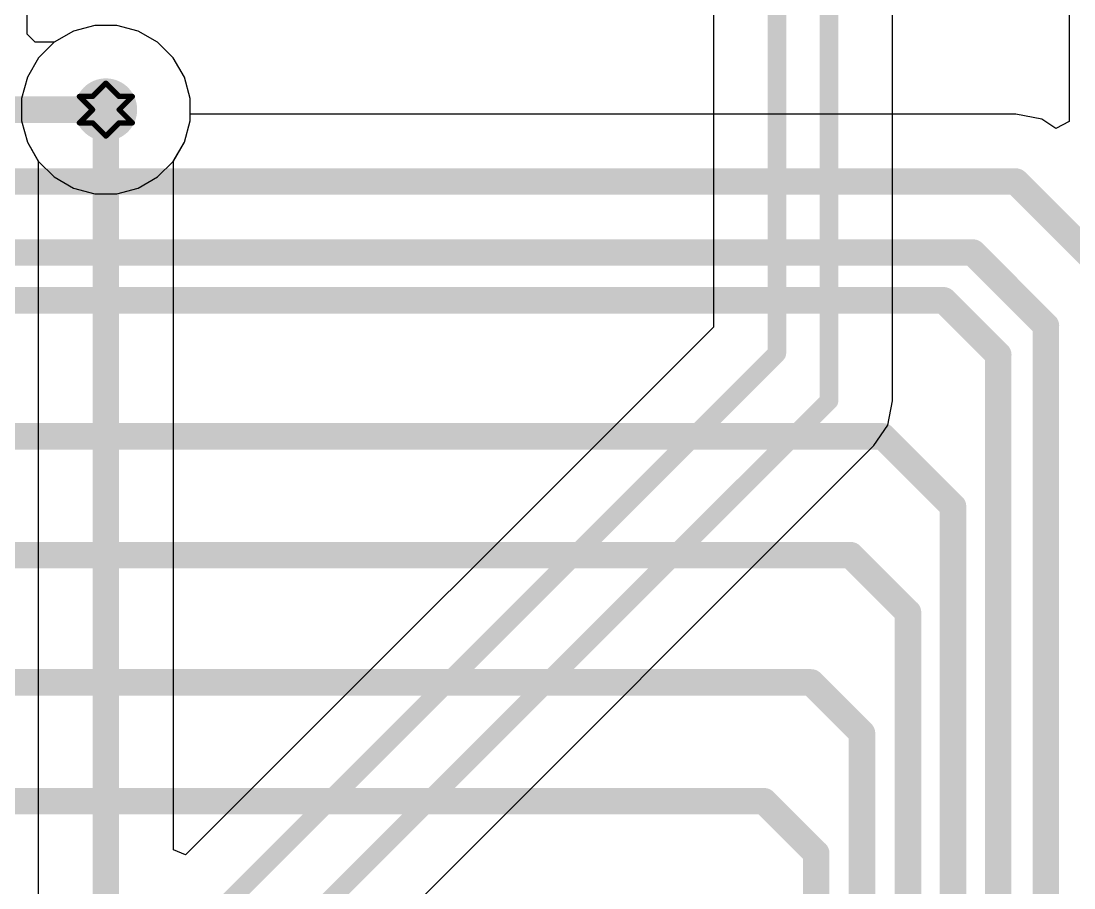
# Model space of a CAD drawing. Header units: inches. Extents: x -3 to 5437, y -3 to 5435.
# Drawn here: x 98.22 to 108.32, y 66.4 to 74.71 of the extents above; entities that cross this region are included whole.
import ezdxf

# ---------------------------------------------------------------- set-up
doc = ezdxf.new("R2010")
doc.units = ezdxf.units.IN
for name, color, linetype in [('Bottom Layer', 5, 'Continuous'), ('Drill Drawing', 1, 'Continuous'), ('GND', 16, 'Continuous'), ('PWR', 76, 'Continuous'), ('Top Layer', 1, 'Continuous'), ('Via Holes', 16, 'Continuous')]:
    doc.layers.add(name, color=color, linetype=linetype)

msp = doc.modelspace()

# ---------------------------------------------------------------- hatches: boundary and pattern name
at = {"layer": 'Bottom Layer'}
h = msp.add_hatch(color=5, dxfattribs=at)
edge = h.paths.add_edge_path()
edge.add_arc((99.035, 73.863), 0.3, 0, 360)
at = {"layer": 'GND'}
h = msp.add_hatch(color=16, dxfattribs=at)
edge = h.paths.add_edge_path()
edge.add_arc((99.035, 73.863), 0.3, 0, 360)
at = {"layer": 'PWR'}
h = msp.add_hatch(color=76, dxfattribs=at)
edge = h.paths.add_edge_path()
edge.add_arc((99.035, 73.863), 0.3, 0, 360)
at = {"layer": 'Top Layer'}
h = msp.add_hatch(color=1, dxfattribs=at)
edge = h.paths.add_edge_path()
edge.add_arc((99.035, 73.863), 0.3, 0, 360)
at = {"layer": 'Via Holes'}
h = msp.add_hatch(color=7, dxfattribs=at)
edge = h.paths.add_edge_path()
edge.add_arc((99.035, 73.863), 0.15, 0, 360)

# ---------------------------------------------------------------- linework, layer by layer
at = {"layer": 'Bottom Layer'}
for p, q in [((98.281, 74.587), (98.281, 82.202)), ((108.272, 76.684), (108.272, 73.749)), ((98.928, 74.671), (98.723, 74.616)), ((99.141, 74.671), (98.928, 74.671)), ((99.346, 74.616), (99.141, 74.671)), ((98.357, 74.511), (98.281, 74.587)), ((98.723, 74.616), (98.54, 74.511)), ((99.531, 74.51), (99.346, 74.616)), ((98.54, 74.511), (98.357, 74.511)), ((99.681, 74.359), (99.531, 74.51)), ((99.788, 74.175), (99.681, 74.359)), ((99.843, 73.97), (99.788, 74.175)), ((99.843, 73.82), (99.843, 73.97)), ((107.763, 73.82), (99.843, 73.82)), ((108.01, 73.771), (107.763, 73.82)), ((108.145, 73.681), (108.01, 73.771)), ((108.272, 73.749), (108.145, 73.681))]:
    msp.add_line(p, q, dxfattribs=at)
for points in [[(98.089, 73.863, 0.254, 0.254, 0), (99.035, 73.863, 0.254, 0.254, 0)], [(96.215, 73.173, 0.254, 0.254, 0), (107.763, 73.173, 0.254, 0.254, 0)], [(107.763, 73.173, 0.254, 0.254, 0), (108.488, 72.448, 0.254, 0.254, 0)], [(95.768, 72.492, 0.254, 0.254, 0), (107.35, 72.492, 0.254, 0.254, 0)], [(107.35, 72.492, 0.254, 0.254, 0), (108.05, 71.791, 0.254, 0.254, 0)], [(95.957, 72.034, 0.254, 0.254, 0), (107.071, 72.034, 0.254, 0.254, 0)], [(107.071, 72.034, 0.254, 0.254, 0), (107.593, 71.512, 0.254, 0.254, 0)], [(108.05, 63.013, 0.254, 0.254, 0), (108.05, 71.791, 0.254, 0.254, 0)], [(107.593, 62.508, 0.254, 0.254, 0), (107.593, 71.512, 0.254, 0.254, 0)], [(97.18, 70.729, 0.254, 0.254, 0), (106.487, 70.729, 0.254, 0.254, 0)], [(106.487, 70.729, 0.254, 0.254, 0), (107.159, 70.057, 0.254, 0.254, 0)], [(107.159, 54.051, 0.254, 0.254, 0), (107.159, 70.057, 0.254, 0.254, 0)], [(97.221, 69.589, 0.254, 0.254, 0), (106.179, 69.589, 0.254, 0.254, 0)], [(106.179, 69.589, 0.254, 0.254, 0), (106.727, 69.041, 0.254, 0.254, 0)], [(106.727, 54.051, 0.254, 0.254, 0), (106.727, 69.041, 0.254, 0.254, 0)], [(97.18, 68.369, 0.254, 0.254, 0), (105.799, 68.369, 0.254, 0.254, 0)], [(105.799, 68.369, 0.254, 0.254, 0), (106.287, 67.881, 0.254, 0.254, 0)], [(106.287, 54.051, 0.254, 0.254, 0), (106.287, 67.881, 0.254, 0.254, 0)], [(97.18, 67.229, 0.254, 0.254, 0), (105.348, 67.229, 0.254, 0.254, 0)], [(105.348, 67.229, 0.254, 0.254, 0), (105.847, 66.73, 0.254, 0.254, 0)], [(105.847, 54.051, 0.254, 0.254, 0), (105.847, 66.73, 0.254, 0.254, 0)]]:
    msp.add_lwpolyline(points, format="xyseb", dxfattribs=at)
for points in [[(98.971, 73.863, 0.127, 0.127, 1), (99.098, 73.863, 0.127, 0.127, 1)], [(107.699, 73.173, 0.127, 0.127, 1), (107.826, 73.173, 0.127, 0.127, 1)], [(107.699, 73.173, 0.127, 0.127, 1), (107.826, 73.173, 0.127, 0.127, 1)], [(107.287, 72.492, 0.127, 0.127, 1), (107.414, 72.492, 0.127, 0.127, 1)], [(107.287, 72.492, 0.127, 0.127, 1), (107.414, 72.492, 0.127, 0.127, 1)], [(107.007, 72.034, 0.127, 0.127, 1), (107.134, 72.034, 0.127, 0.127, 1)], [(107.007, 72.034, 0.127, 0.127, 1), (107.134, 72.034, 0.127, 0.127, 1)], [(107.987, 71.791, 0.127, 0.127, 1), (108.114, 71.791, 0.127, 0.127, 1)], [(107.987, 71.791, 0.127, 0.127, 1), (108.114, 71.791, 0.127, 0.127, 1)], [(107.53, 71.512, 0.127, 0.127, 1), (107.657, 71.512, 0.127, 0.127, 1)], [(107.53, 71.512, 0.127, 0.127, 1), (107.657, 71.512, 0.127, 0.127, 1)], [(106.423, 70.729, 0.127, 0.127, 1), (106.55, 70.729, 0.127, 0.127, 1)], [(106.423, 70.729, 0.127, 0.127, 1), (106.55, 70.729, 0.127, 0.127, 1)], [(107.096, 70.057, 0.127, 0.127, 1), (107.223, 70.057, 0.127, 0.127, 1)], [(107.096, 70.057, 0.127, 0.127, 1), (107.223, 70.057, 0.127, 0.127, 1)], [(106.115, 69.589, 0.127, 0.127, 1), (106.242, 69.589, 0.127, 0.127, 1)], [(106.115, 69.589, 0.127, 0.127, 1), (106.242, 69.589, 0.127, 0.127, 1)], [(106.664, 69.041, 0.127, 0.127, 1), (106.791, 69.041, 0.127, 0.127, 1)], [(106.664, 69.041, 0.127, 0.127, 1), (106.791, 69.041, 0.127, 0.127, 1)], [(105.735, 68.369, 0.127, 0.127, 1), (105.862, 68.369, 0.127, 0.127, 1)], [(105.735, 68.369, 0.127, 0.127, 1), (105.862, 68.369, 0.127, 0.127, 1)], [(106.223, 67.881, 0.127, 0.127, 1), (106.35, 67.881, 0.127, 0.127, 1)], [(106.223, 67.881, 0.127, 0.127, 1), (106.35, 67.881, 0.127, 0.127, 1)], [(105.284, 67.229, 0.127, 0.127, 1), (105.411, 67.229, 0.127, 0.127, 1)], [(105.284, 67.229, 0.127, 0.127, 1), (105.411, 67.229, 0.127, 0.127, 1)], [(105.784, 66.73, 0.127, 0.127, 1), (105.911, 66.73, 0.127, 0.127, 1)], [(105.784, 66.73, 0.127, 0.127, 1), (105.911, 66.73, 0.127, 0.127, 1)]]:
    msp.add_lwpolyline(points, format="xyseb", close=True, dxfattribs=at)
at = {"layer": 'Drill Drawing'}
for points in [[(98.908, 73.99, 0.0508, 0.0508, 0), (99.035, 74.117, 0.0508, 0.0508, 0)], [(99.035, 74.117, 0.0508, 0.0508, 0), (99.162, 73.99, 0.0508, 0.0508, 0)], [(98.781, 73.99, 0.0508, 0.0508, 0), (98.908, 73.863, 0.0508, 0.0508, 0)], [(98.781, 73.99, 0.0508, 0.0508, 0), (98.908, 73.99, 0.0508, 0.0508, 0)], [(99.162, 73.99, 0.0508, 0.0508, 0), (99.289, 73.99, 0.0508, 0.0508, 0)], [(99.162, 73.863, 0.0508, 0.0508, 0), (99.289, 73.99, 0.0508, 0.0508, 0)], [(98.781, 73.736, 0.0508, 0.0508, 0), (98.908, 73.863, 0.0508, 0.0508, 0)], [(99.162, 73.863, 0.0508, 0.0508, 0), (99.289, 73.736, 0.0508, 0.0508, 0)], [(98.781, 73.736, 0.0508, 0.0508, 0), (98.908, 73.736, 0.0508, 0.0508, 0)], [(98.908, 73.736, 0.0508, 0.0508, 0), (99.035, 73.609, 0.0508, 0.0508, 0)], [(99.035, 73.609, 0.0508, 0.0508, 0), (99.162, 73.736, 0.0508, 0.0508, 0)], [(99.162, 73.736, 0.0508, 0.0508, 0), (99.289, 73.736, 0.0508, 0.0508, 0)]]:
    msp.add_lwpolyline(points, format="xyseb", dxfattribs=at)
for points in [[(99.022, 74.117, 0.0254, 0.0254, 1), (99.047, 74.117, 0.0254, 0.0254, 1)], [(99.022, 74.117, 0.0254, 0.0254, 1), (99.047, 74.117, 0.0254, 0.0254, 1)], [(98.768, 73.99, 0.0254, 0.0254, 1), (98.793, 73.99, 0.0254, 0.0254, 1)], [(98.768, 73.99, 0.0254, 0.0254, 1), (98.793, 73.99, 0.0254, 0.0254, 1)], [(98.895, 73.99, 0.0254, 0.0254, 1), (98.92, 73.99, 0.0254, 0.0254, 1)], [(98.895, 73.99, 0.0254, 0.0254, 1), (98.92, 73.99, 0.0254, 0.0254, 1)], [(99.149, 73.99, 0.0254, 0.0254, 1), (99.174, 73.99, 0.0254, 0.0254, 1)], [(99.149, 73.99, 0.0254, 0.0254, 1), (99.174, 73.99, 0.0254, 0.0254, 1)], [(99.276, 73.99, 0.0254, 0.0254, 1), (99.301, 73.99, 0.0254, 0.0254, 1)], [(99.276, 73.99, 0.0254, 0.0254, 1), (99.301, 73.99, 0.0254, 0.0254, 1)], [(98.895, 73.863, 0.0254, 0.0254, 1), (98.92, 73.863, 0.0254, 0.0254, 1)], [(98.895, 73.863, 0.0254, 0.0254, 1), (98.92, 73.863, 0.0254, 0.0254, 1)], [(99.149, 73.863, 0.0254, 0.0254, 1), (99.174, 73.863, 0.0254, 0.0254, 1)], [(99.149, 73.863, 0.0254, 0.0254, 1), (99.174, 73.863, 0.0254, 0.0254, 1)], [(98.768, 73.736, 0.0254, 0.0254, 1), (98.793, 73.736, 0.0254, 0.0254, 1)], [(98.768, 73.736, 0.0254, 0.0254, 1), (98.793, 73.736, 0.0254, 0.0254, 1)], [(98.895, 73.736, 0.0254, 0.0254, 1), (98.92, 73.736, 0.0254, 0.0254, 1)], [(98.895, 73.736, 0.0254, 0.0254, 1), (98.92, 73.736, 0.0254, 0.0254, 1)], [(99.149, 73.736, 0.0254, 0.0254, 1), (99.174, 73.736, 0.0254, 0.0254, 1)], [(99.149, 73.736, 0.0254, 0.0254, 1), (99.174, 73.736, 0.0254, 0.0254, 1)], [(99.276, 73.736, 0.0254, 0.0254, 1), (99.301, 73.736, 0.0254, 0.0254, 1)], [(99.276, 73.736, 0.0254, 0.0254, 1), (99.301, 73.736, 0.0254, 0.0254, 1)], [(99.022, 73.609, 0.0254, 0.0254, 1), (99.047, 73.609, 0.0254, 0.0254, 1)], [(99.022, 73.609, 0.0254, 0.0254, 1), (99.047, 73.609, 0.0254, 0.0254, 1)]]:
    msp.add_lwpolyline(points, format="xyseb", close=True, dxfattribs=at)
at = {"layer": 'GND'}
for p, q in [((98.928, 74.671), (98.723, 74.616)), ((99.141, 74.671), (98.928, 74.671)), ((99.346, 74.616), (99.141, 74.671)), ((98.723, 74.616), (98.538, 74.51)), ((99.531, 74.51), (99.346, 74.616)), ((98.538, 74.51), (98.388, 74.359)), ((99.681, 74.359), (99.531, 74.51)), ((98.388, 74.359), (98.282, 74.175)), ((99.788, 74.175), (99.681, 74.359)), ((98.282, 74.175), (98.227, 73.97)), ((99.843, 73.97), (99.788, 74.175)), ((98.227, 73.97), (98.227, 73.757)), ((99.843, 73.757), (99.843, 73.97)), ((98.227, 73.757), (98.282, 73.551)), ((99.788, 73.551), (99.843, 73.757)), ((98.282, 73.551), (98.388, 73.367)), ((99.681, 73.367), (99.788, 73.551)), ((98.388, 73.367), (98.538, 73.217)), ((99.531, 73.217), (99.681, 73.367)), ((98.538, 73.217), (98.723, 73.11)), ((99.346, 73.11), (99.531, 73.217)), ((98.723, 73.11), (98.928, 73.055)), ((99.141, 73.055), (99.346, 73.11)), ((98.928, 73.055), (99.141, 73.055))]:
    msp.add_line(p, q, dxfattribs=at)
at = {"layer": 'PWR'}
for p, q in [((98.928, 74.671), (98.723, 74.616)), ((99.141, 74.671), (98.928, 74.671)), ((99.346, 74.616), (99.141, 74.671)), ((98.723, 74.616), (98.538, 74.51)), ((99.531, 74.51), (99.346, 74.616)), ((98.538, 74.51), (98.388, 74.359)), ((99.681, 74.359), (99.531, 74.51)), ((98.388, 74.359), (98.282, 74.175)), ((99.788, 74.175), (99.681, 74.359)), ((98.282, 74.175), (98.227, 73.97)), ((99.843, 73.97), (99.788, 74.175)), ((98.227, 73.97), (98.227, 73.757)), ((99.843, 73.757), (99.843, 73.97)), ((98.227, 73.757), (98.282, 73.551)), ((99.788, 73.551), (99.843, 73.757)), ((98.282, 73.551), (98.388, 73.367)), ((99.681, 73.367), (99.788, 73.551)), ((98.388, 73.367), (98.538, 73.217)), ((99.531, 73.217), (99.681, 73.367)), ((98.538, 73.217), (98.723, 73.11)), ((99.346, 73.11), (99.531, 73.217)), ((98.723, 73.11), (98.928, 73.055)), ((99.141, 73.055), (99.346, 73.11)), ((98.928, 73.055), (99.141, 73.055))]:
    msp.add_line(p, q, dxfattribs=at)
at = {"layer": 'Top Layer'}
for p, q in [((104.862, 77.871), (104.862, 71.778)), ((106.579, 71.071), (106.579, 75.618)), ((98.928, 74.671), (98.723, 74.616)), ((99.141, 74.671), (98.928, 74.671)), ((99.346, 74.616), (99.141, 74.671)), ((98.723, 74.616), (98.538, 74.51)), ((99.531, 74.51), (99.346, 74.616)), ((98.538, 74.51), (98.388, 74.359)), ((99.681, 74.359), (99.531, 74.51)), ((98.388, 74.359), (98.282, 74.175)), ((99.788, 74.175), (99.681, 74.359)), ((98.282, 74.175), (98.227, 73.97)), ((99.843, 73.97), (99.788, 74.175)), ((98.227, 73.97), (98.227, 73.757)), ((99.843, 73.757), (99.843, 73.97)), ((98.227, 73.757), (98.282, 73.551)), ((99.788, 73.551), (99.843, 73.757)), ((98.282, 73.551), (98.387, 73.369)), ((99.682, 73.369), (99.788, 73.551)), ((98.387, 73.369), (98.387, 66.321)), ((99.682, 66.763), (99.682, 73.369)), ((104.862, 71.778), (99.799, 66.715)), ((106.533, 70.838), (106.579, 71.071)), ((106.401, 70.641), (106.533, 70.838)), ((100.02, 64.26), (106.401, 70.641)), ((106.401, 70.641), (106.401, 70.641)), ((99.799, 66.715), (99.682, 66.763))]:
    msp.add_line(p, q, dxfattribs=at)
for points in [[(105.471, 71.526, 0.178, 0.178, 0), (105.471, 79.159, 0.178, 0.178, 0)], [(105.971, 71.071, 0.178, 0.178, 0), (105.971, 79.159, 0.178, 0.178, 0)], [(99.035, 66.052, 0.254, 0.254, 0), (99.035, 73.863, 0.254, 0.254, 0)], [(99.105, 65.16, 0.178, 0.178, 0), (105.471, 71.526, 0.178, 0.178, 0)], [(99.212, 64.313, 0.178, 0.178, 0), (105.971, 71.071, 0.178, 0.178, 0)]]:
    msp.add_lwpolyline(points, format="xyseb", dxfattribs=at)
for points in [[(98.971, 73.863, 0.127, 0.127, 1), (99.098, 73.863, 0.127, 0.127, 1)], [(105.426, 71.526, 0.0889, 0.0889, 1), (105.515, 71.526, 0.0889, 0.0889, 1)], [(105.426, 71.526, 0.0889, 0.0889, 1), (105.515, 71.526, 0.0889, 0.0889, 1)], [(105.926, 71.071, 0.0889, 0.0889, 1), (106.015, 71.071, 0.0889, 0.0889, 1)], [(105.926, 71.071, 0.0889, 0.0889, 1), (106.015, 71.071, 0.0889, 0.0889, 1)]]:
    msp.add_lwpolyline(points, format="xyseb", close=True, dxfattribs=at)

doc.saveas('drawing.dxf')
